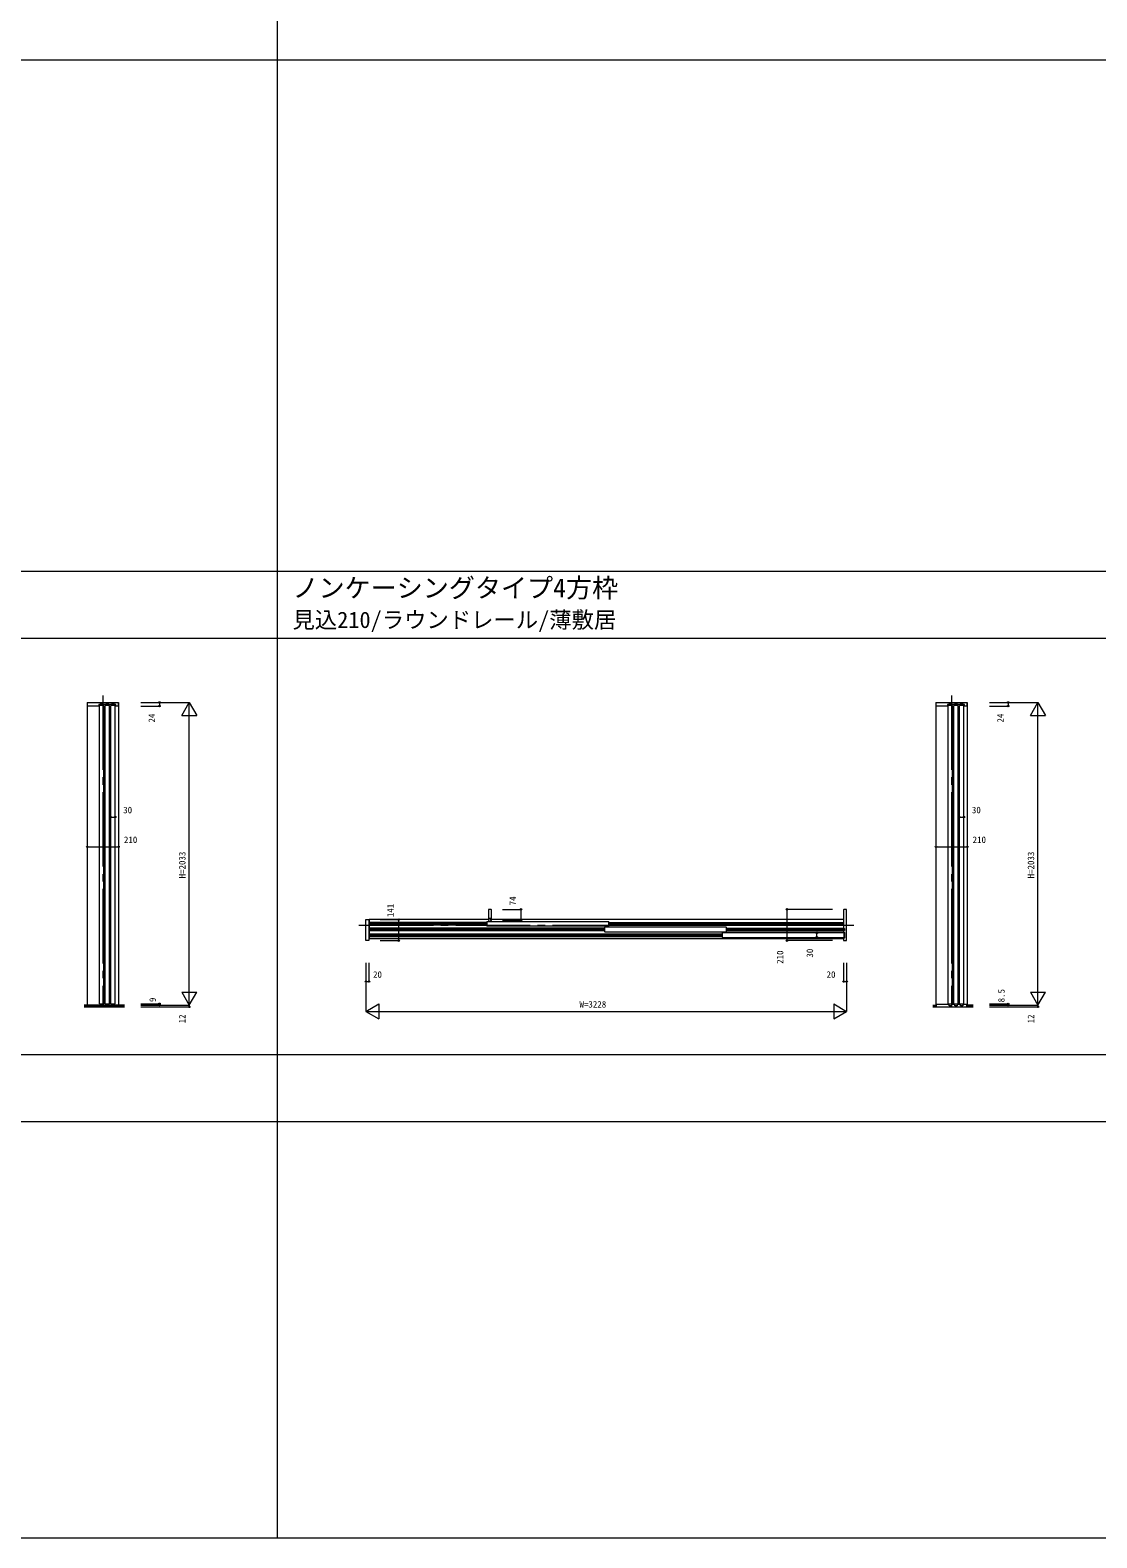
# Model space of a CAD drawing. Units: millimetres, scale not verified. Extents: x -14341 to 14341, y -10000 to 10000.
# Drawn here: x -4602 to 2562, y -10000 to 130 of the extents above; entities that cross this region are included whole.
import ezdxf
from ezdxf.enums import TextEntityAlignment as Align

# ---------------------------------------------------------------- set-up
doc = ezdxf.new("R2010")
doc.units = ezdxf.units.MM
doc.header["$LTSCALE"] = 50
doc.linetypes.add('USER1', pattern=[13, 10, -1, 1, -1])
doc.layers.add('0-0_0', color=7, linetype='Continuous')
for name, color, linetype, lineweight in [('0-1_YKK_F1', 7, 'Continuous', 18), ('0-4_YKK_N1', 2, 'Continuous', 18), ('0-5_YKK_B1', 4, 'Continuous', 18), ('0-6_YKK_Z1', 7, 'Continuous', 18)]:
    doc.layers.add(name, color=color, linetype=linetype, lineweight=lineweight)
doc.styles.add('ＭＳ ゴシック', font='')
doc.styles.get('ＭＳ ゴシック').set_extended_font_data('MS Gothic')

msp = doc.modelspace()

# ---------------------------------------------------------------- linework, layer by layer
at = {"layer": '0-1_YKK_F1'}
for p, q in [((-2940.51, -10000), (-2940.51, 9500)), ((-14340.51, -70), (14159.49, -70)), ((-14340.51, -3505), (14159.49, -3505)), ((-14340.51, -3955), (14159.49, -3955)), ((-14340.51, -6752.5), (14159.49, -6752.5)), ((-14340.51, -7202.5), (14159.49, -7202.5)), ((-14340.51, -10000), (14340.51, -10000))]:
    msp.add_line(p, q, dxfattribs=at)
at = {"layer": '0-4_YKK_N1'}
for p, q in [((-3859.01, -4387.5), (-3534.01, -4387.5)), ((-3859.01, -4411.5), (-3734.01, -4411.5)), ((-3734.01, -4387.5), (-3734.01, -4411.5)), ((-3584.01, -4474.1), (-3534.01, -4387.5)), ((-3534.01, -6420.5), (-3534.01, -4387.5)), ((-3534.01, -4387.5), (-3484.01, -4474.1)), ((1840.99, -4387.5), (2165.99, -4387.5)), ((1840.99, -4411.5), (1965.99, -4411.5)), ((1965.99, -4387.5), (1965.99, -4411.5)), ((2115.99, -4474.1), (2165.99, -4387.5)), ((2165.99, -6420.5), (2165.99, -4387.5)), ((2165.99, -4387.5), (2215.99, -4474.1)), ((-3584.01, -4474.1), (-3484.01, -4474.1)), ((2115.99, -4474.1), (2215.99, -4474.1)), ((-4061.01, -5156.88), (-4031.01, -5156.88)), ((1638.99, -5156.88), (1668.99, -5156.88)), ((-4219.01, -5356.88), (-4009.01, -5356.88)), ((1480.99, -5356.88), (1690.99, -5356.88)), ((-2252.01, -5846.5), (-2127.01, -5846.5)), ((-2127.01, -5987.5), (-2127.01, -5846.5)), ((-1430.01, -5777.5), (-1305.01, -5777.5)), ((-1430.01, -5851.5), (-1305.01, -5851.5)), ((-1305.01, -5851.5), (-1305.01, -5777.5)), ((480.99, -5987.5), (480.99, -5777.5)), ((785.99, -5777.5), (480.99, -5777.5)), ((680.99, -5965.5), (680.99, -5935.5)), ((-2252.01, -5987.5), (-2127.01, -5987.5)), ((785.99, -5987.5), (480.99, -5987.5)), ((-2347.01, -6137.5), (-2347.01, -6462.5)), ((-2327.01, -6137.5), (-2327.01, -6262.5)), ((880.99, -6137.5), (880.99, -6462.5)), ((-2347.01, -6262.5), (-2327.01, -6262.5)), ((-3584.01, -6333.9), (-3484.01, -6333.9)), ((-3584.01, -6333.9), (-3534.01, -6420.5)), ((-3534.01, -6420.5), (-3484.01, -6333.9)), ((2115.99, -6333.9), (2215.99, -6333.9)), ((2115.99, -6333.9), (2165.99, -6420.5)), ((2165.99, -6420.5), (2215.99, -6333.9)), ((-3859.01, -6420.5), (-3534.01, -6420.5)), ((-3859.01, -6432.5), (-3534.01, -6432.5)), ((-3534.01, -6420.5), (-3534.01, -6432.5)), ((-2347.01, -6462.5), (-2260.41, -6412.5)), ((-2347.01, -6462.5), (880.99, -6462.5)), ((-2347.01, -6462.5), (-2260.41, -6512.5)), ((-2260.41, -6412.5), (-2260.41, -6512.5)), ((794.39, -6412.5), (794.39, -6512.5)), ((794.39, -6412.5), (880.99, -6462.5)), ((794.39, -6512.5), (880.99, -6462.5)), ((1840.99, -6420.5), (2165.99, -6420.5)), ((1840.99, -6432.5), (2165.99, -6432.5)), ((2165.99, -6420.5), (2165.99, -6432.5))]:
    msp.add_line(p, q, dxfattribs=at)
for points in [[(860.99, -6137.5), (860.99, -6262.5), (880.99, -6262.5)], [(-3859.01, -6411.5), (-3734.01, -6411.5), (-3734.01, -6420.5)], [(1840.99, -6412.3), (1965.99, -6412.3), (1965.99, -6420.5)]]:
    msp.add_lwpolyline(points, dxfattribs=at)
for centre in [(-3734.01, -4387.5), (-3734.01, -4411.5), (1965.99, -4387.5), (1965.99, -4411.5), (-4061.01, -5156.88), (-4031.01, -5156.88), (1638.99, -5156.88), (1668.99, -5156.88), (-4219.01, -5356.88), (-4009.01, -5356.88), (1480.99, -5356.88), (1690.99, -5356.88), (-1305.01, -5777.5), (480.99, -5777.5), (-2127.01, -5846.5), (-1305.01, -5851.5), (680.99, -5935.5), (680.99, -5965.5), (-2127.01, -5987.5), (480.99, -5987.5), (-2347.01, -6262.5), (-2327.01, -6262.5), (860.99, -6262.5), (880.99, -6262.5), (-3734.01, -6411.5), (-3734.01, -6420.5), (-3534.01, -6432.5), (1965.99, -6412.3), (1965.99, -6420.5), (2165.99, -6432.5)]:
    msp.add_circle(centre, 5, dxfattribs=at)
at = {"layer": '0-5_YKK_B1'}
for p, q in [((-4219.01, -4387.5), (-4219.01, -6420.5)), ((-4219.01, -4387.5), (-4009.01, -4387.5)), ((-4137.01, -6411.5), (-4137.01, -4408.5)), ((-4099.01, -6411.5), (-4099.01, -4408.5)), ((-4061.01, -6411.5), (-4061.01, -4408.5)), ((-4009.01, -4387.5), (-4009.01, -6420.5)), ((1480.99, -4387.5), (1480.99, -6420.5)), ((1480.99, -4387.5), (1690.99, -4387.5)), ((1562.99, -6412.3), (1562.99, -4408.5)), ((1600.99, -6412.3), (1600.99, -4408.5)), ((1638.99, -6412.3), (1638.99, -4408.5)), ((1690.99, -4387.5), (1690.99, -6420.5)), ((-2327.01, -5846.5), (-2327.01, -5985.5)), ((-2326.01, -5846.5), (-2326.01, -5973)), ((-1525.01, -5846.5), (-2326.01, -5846.5)), ((-1535.51, -5866), (-2326.01, -5866)), ((-1535.51, -5868.6), (-2326.01, -5868.6)), ((-1535.51, -5872.8), (-2326.01, -5872.8)), ((-1535.51, -5861.5), (-1533.51, -5859.5)), ((-1535.51, -5861.5), (-1535.51, -5887.5)), ((-1533.51, -5859.5), (-717.51, -5859.5)), ((859.99, -5846.5), (-1505.01, -5846.5)), ((-717.51, -5859.5), (-715.51, -5861.5)), ((-715.51, -5887.5), (-715.51, -5861.5)), ((-715.51, -5866), (859.99, -5866)), ((859.99, -5868.6), (-715.51, -5868.6)), ((859.99, -5872.8), (-715.51, -5872.8)), ((859.99, -5846.5), (859.99, -5935.5)), ((-1535.51, -5876.2), (-2326.01, -5876.2)), ((-1535.51, -5880.4), (-2326.01, -5880.4)), ((-1535.51, -5883), (-2326.01, -5883)), ((-745.51, -5904), (-2326.01, -5904)), ((-745.51, -5906.6), (-2326.01, -5906.6)), ((-745.51, -5910.8), (-2326.01, -5910.8)), ((-745.51, -5914.2), (-2326.01, -5914.2)), ((-745.51, -5918.4), (-2326.01, -5918.4)), ((-745.51, -5921), (-2326.01, -5921)), ((-2326.01, -5942), (44.49, -5942)), ((-2326.01, -5944.6), (44.49, -5944.6)), ((-2326.01, -5948.8), (44.49, -5948.8)), ((-2326.01, -5952.2), (44.49, -5952.2)), ((-2326.01, -5956.4), (44.49, -5956.4)), ((-2326.01, -5959), (44.49, -5959)), ((-2326.01, -5973), (859.99, -5973)), ((-1533.51, -5889.5), (-1535.51, -5887.5)), ((-717.51, -5889.5), (-1533.51, -5889.5)), ((-745.51, -5899.5), (-743.51, -5897.5)), ((-745.51, -5899.5), (-745.51, -5925.5)), ((-743.51, -5927.5), (-745.51, -5925.5)), ((72.49, -5897.5), (-743.51, -5897.5)), ((-743.51, -5927.5), (72.49, -5927.5)), ((-717.51, -5889.5), (-715.51, -5887.5)), ((859.99, -5876.2), (-715.51, -5876.2)), ((-715.51, -5880.4), (859.99, -5880.4)), ((-715.51, -5883), (859.99, -5883)), ((44.49, -5937.5), (46.49, -5935.5)), ((44.49, -5937.5), (44.49, -5963.5)), ((46.49, -5965.5), (44.49, -5963.5)), ((862.49, -5935.5), (46.49, -5935.5)), ((46.49, -5965.5), (862.49, -5965.5)), ((72.49, -5897.5), (74.49, -5899.5)), ((72.49, -5927.5), (74.49, -5925.5)), ((74.49, -5925.5), (74.49, -5899.5)), ((74.49, -5904), (859.99, -5904)), ((74.49, -5906.6), (859.99, -5906.6)), ((74.49, -5910.8), (859.99, -5910.8)), ((74.49, -5914.2), (859.99, -5914.2)), ((74.49, -5918.4), (859.99, -5918.4)), ((74.49, -5921), (859.99, -5921)), ((859.99, -5965.5), (859.99, -5973)), ((860.99, -5971.5), (860.99, -5985.5)), ((861.99, -5930.5), (863.99, -5930.5)), ((863.99, -5970.5), (861.99, -5970.5)), ((862.49, -5935.5), (864.49, -5937.5)), ((862.49, -5965.5), (864.49, -5963.5)), ((864.49, -5963.5), (864.49, -5937.5)), ((865.99, -5932.5), (865.99, -5968.5)), ((-4137.01, -6411.5), (-4107.01, -6411.5)), ((-4099.01, -6411.5), (-4069.01, -6411.5)), ((-4061.01, -6411.5), (-4031.01, -6411.5)), ((1562.99, -6412.3), (1592.99, -6412.3)), ((1600.99, -6412.3), (1630.99, -6412.3)), ((1638.99, -6412.3), (1668.99, -6412.3)), ((1688.49, -6432.5), (1688.49, -6419.5))]:
    msp.add_line(p, q, dxfattribs=at)
for points in [[(-4216.51, -4409.5), (-4216.51, -4387.5), (-4011.51, -4387.5), (-4011.51, -4409.5)], [(-4141.71, -4402.3), (-4141.71, -4411), (-4142.21, -4411.5), (-4214.51, -4411.5)], [(-4055.51, -4400.3), (-4074.51, -4400.3), (-4074.51, -4397.5), (-4093.51, -4397.5), (-4093.51, -4400.3), (-4112.51, -4400.3), (-4112.51, -4397.5), (-4131.51, -4397.5), (-4131.51, -4400.3), (-4139.71, -4400.3)], [(-4107.01, -6411.5), (-4107.01, -4408.5), (-4137.01, -4408.5)], [(-4069.01, -6411.5), (-4069.01, -4408.5), (-4099.01, -4408.5)], [(-4031.01, -6411.5), (-4031.01, -4408.5), (-4061.01, -4408.5)], [(-4028.31, -4400.3), (-4036.51, -4400.3), (-4036.51, -4397.5), (-4055.51, -4397.5), (-4055.51, -4400.3)], [(-4013.51, -4411.5), (-4025.81, -4411.5), (-4026.31, -4411), (-4026.31, -4402.3)], [(1483.49, -4409.5), (1483.49, -4387.5), (1688.49, -4387.5), (1688.49, -4409.5)], [(1558.29, -4402.3), (1558.29, -4411), (1557.79, -4411.5), (1485.49, -4411.5)], [(1644.49, -4400.3), (1625.49, -4400.3), (1625.49, -4397.5), (1606.49, -4397.5), (1606.49, -4400.3), (1587.49, -4400.3), (1587.49, -4397.5), (1568.49, -4397.5), (1568.49, -4400.3), (1560.29, -4400.3)], [(1592.99, -6412.3), (1592.99, -4408.5), (1562.99, -4408.5)], [(1630.99, -6412.3), (1630.99, -4408.5), (1600.99, -4408.5)], [(1668.99, -6412.3), (1668.99, -4408.5), (1638.99, -4408.5)], [(1671.69, -4400.3), (1663.49, -4400.3), (1663.49, -4397.5), (1644.49, -4397.5), (1644.49, -4400.3)], [(1686.49, -4411.5), (1674.19, -4411.5), (1673.69, -4411), (1673.69, -4402.3)], [(-2329.01, -5987.5), (-2347.01, -5987.5), (-2347.01, -5932.5), (-2347.01, -5846.5), (-2327.01, -5846.5)], [(-1507.01, -5777.5), (-1525.01, -5777.5), (-1525.01, -5851.5), (-1519.01, -5851.5), (-1519.01, -5835.5)], [(-1519.01, -5835.5), (-1511.01, -5835.5), (-1511.01, -5851.5), (-1505.01, -5851.5), (-1505.01, -5779.5)], [(860.99, -5779.5), (860.99, -5906), (861.49, -5906.5), (865.99, -5906.5), (865.99, -5907.5), (865.99, -5917.5), (865.99, -5918.5), (861.49, -5918.5)], [(862.99, -5987.5), (880.99, -5987.5), (880.99, -5962.5), (880.99, -5802.5), (880.99, -5777.5), (862.99, -5777.5)], [(861.49, -5918.5), (860.99, -5919), (860.99, -5929.5)], [(1483.49, -6419.5), (1483.49, -6432.5), (1490.49, -6432.5), (1681.49, -6432.5), (1688.49, -6432.5)], [(1686.49, -6417.5), (1661.69, -6417.5), (1661.19, -6418), (1661.19, -6424.2), (1661.19, -6425.3), (1646.79, -6425.3), (1646.79, -6424.2), (1646.79, -6418), (1646.29, -6417.5), (1623.69, -6417.5), (1623.19, -6418), (1623.19, -6424.2), (1623.19, -6425.3), (1608.79, -6425.3), (1608.79, -6424.2), (1608.79, -6418), (1608.29, -6417.5), (1585.69, -6417.5), (1585.19, -6418), (1585.19, -6424.2), (1585.19, -6425.3), (1570.79, -6425.3), (1570.79, -6424.2), (1570.79, -6418), (1570.29, -6417.5), (1485.49, -6417.5)]]:
    msp.add_lwpolyline(points, dxfattribs=at)
for centre, radius, start, end in [((-4214.51, -4409.5), 2, 180, 270), ((-4139.71, -4402.3), 2, 90, 180), ((-4028.31, -4402.3), 2, 0, 90), ((-4013.51, -4409.5), 2, 270, 0), ((1485.49, -4409.5), 2, 180, 270), ((1560.29, -4402.3), 2, 90, 180), ((1671.69, -4402.3), 2, 0, 90), ((1686.49, -4409.5), 2, 270, 0), ((-1507.01, -5779.5), 2, 0, 90), ((862.99, -5779.5), 2, 90, 180), ((861.99, -5929.5), 1, 180, 270), ((861.99, -5971.5), 1, 90, 180), ((863.99, -5932.5), 2, 0, 90), ((863.99, -5968.5), 2, 270, 0), ((-2329.01, -5985.5), 2, 270, 0), ((862.99, -5985.5), 2, 180, 270), ((1485.49, -6419.5), 2, 90, 180), ((1686.49, -6419.5), 2, 0, 90)]:
    msp.add_arc(centre, radius, start, end, dxfattribs=at)
at = {"layer": '0-6_YKK_Z1', "linetype": 'USER1'}
for p, q in [((-4114.01, -4340), (-4114.01, -6437.5)), ((1585.99, -4340), (1585.99, -6437.5)), ((-2394.51, -5882.5), (928.49, -5882.5))]:
    msp.add_line(p, q, dxfattribs=at)
at = {"layer": '0-6_YKK_Z1'}
for p, q in [((-3967.96, -6420.5), (-4238.93, -6420.5)), ((-3967.96, -6423.5), (-4238.93, -6423.5)), ((-3967.96, -6426.5), (-4238.93, -6426.5)), ((-3967.96, -6429.5), (-4238.93, -6429.5)), ((-4238.93, -6432.5), (-3967.96, -6432.5)), ((1461.07, -6420.5), (1483.49, -6420.5)), ((1483.49, -6423.5), (1461.07, -6423.5)), ((1483.49, -6426.5), (1461.07, -6426.5)), ((1483.49, -6429.5), (1461.07, -6429.5)), ((1461.07, -6432.5), (1732.04, -6432.5)), ((1732.04, -6420.5), (1688.49, -6420.5)), ((1688.49, -6423.5), (1732.04, -6423.5)), ((1688.49, -6426.5), (1732.04, -6426.5)), ((1688.49, -6429.5), (1732.04, -6429.5))]:
    msp.add_line(p, q, dxfattribs=at)

# ---------------------------------------------------------------- texts
at = {"layer": '0-0_0', "style": 'ＭＳ ゴシック'}
for s, height, p in [('ノンケーシングタイプ4方枠', 128.3, (-2840.51, -3719.88)), ('見込210/ラウンドレール/薄敷居', 110, (-2840.51, -3919.93))]:
    msp.add_text(s, height=height, dxfattribs=at).set_placement(p, align=Align.BOTTOM_LEFT)
at = {"layer": '0-4_YKK_N1', "color": 7, "style": 'ＭＳ ゴシック'}
for s, p in [('24', (-3750.88, -4522.03)), ('24', (1949.12, -4522.03)), ('H=2033', (-3546.01, -5569)), ('H=2033', (2153.99, -5569)), ('141', (-2147.77, -5829.44)), ('74', (-1325.77, -5750.44)), ('210', (468.99, -6143.21)), ('30', (668.99, -6101.25)), ('9', (-3744.76, -6399.99)), ('8.5', (1955.24, -6402.21)), ('12', (-3546.01, -6543.16)), ('12', (2153.99, -6543.16))]:
    msp.add_text(s, height=43.99, rotation=90, dxfattribs=at).set_placement(p, align=Align.BOTTOM_LEFT)
for s, p in [('30', (-3977.64, -5144.88)), ('30', (1722.36, -5144.88)), ('210', (-3972.64, -5344.88)), ('210', (1727.36, -5344.88)), ('20', (-2299.68, -6250.5)), ('20', (746.4, -6250.5)), ('W=3228', (-913.01, -6450.5))]:
    msp.add_text(s, height=43.99, dxfattribs=at).set_placement(p, align=Align.BOTTOM_LEFT)

doc.saveas('drawing.dxf')
